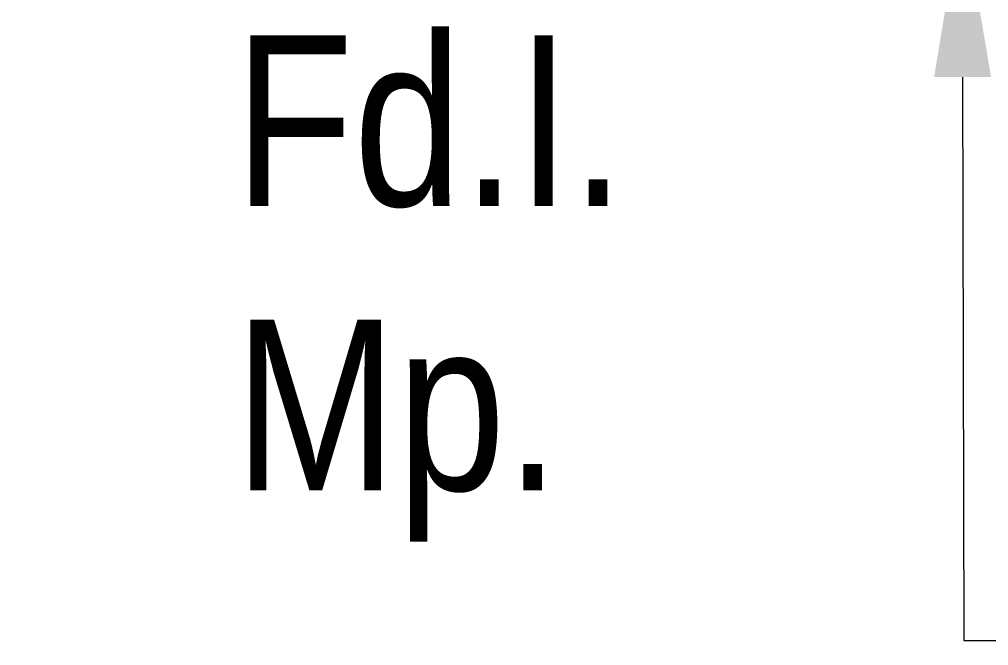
# Model space of a CAD drawing. Extents: x 538089 to 546766, y 6046620 to 6052605.
# Drawn here: x 543621 to 543677.8, y 6047976.8 to 6048013.5 of the extents above; entities that cross this region are included whole.
import ezdxf

# ---------------------------------------------------------------- set-up
doc = ezdxf.new("R2010")
doc.units = 0
doc.header["$LTSCALE"] = 5
doc.layers.add('C-AR-T', color=13, linetype='Continuous', lineweight=9)
doc.layers.add('L-MON', color=1, linetype='Continuous')
doc.styles.add('80CG', font='ARIALN.TTF', dxfattribs={"height": 10})
doc.styles.add('80L', font='ARIALN.TTF', dxfattribs={"height": 10})
doc.dimstyles.new('Compass 5 000', dxfattribs={"dimscale": 5, "dimtxt": 9, "dimasz": 2, "dimexe": 0.2, "dimexo": 0.0625, "dimgap": 0.5, "dimtad": 0, "dimtih": 1, "dimtoh": 1, "dimzin": 0, "dimdsep": 46, "dimtxsty": '80CG', "dimcen": 0.1, "dimse1": 1, "dimse2": 1, "dimclrd": 256, "dimclrt": 256, "dimaunit": 1, "dimadec": 4, "dimazin": 0, "dimtfac": 0.06, "dimtofl": 0, "dimtmove": 0, "dimatfit": 1, "dimfxl": 0.2, "dimtolj": 1, "dimtzin": 0, "dimlwd": -1, "dimarcsym": 0})

# ---------------------------------------------------------------- blocks, each defined once
blk = doc.blocks.new('*D493')
at = {"layer": 'C-AR-T', "transparency": 16777216}
for p, q in [((543676.214, 6048035.136), (543676.189, 6048045.136)), ((543676.275, 6048010.139), (543676.356, 6047977.12)), ((543676.356, 6047977.12), (543686.356, 6047977.12))]:
    blk.add_line(p, q, dxfattribs=at)
for points in [[(543677.88, 6048035.141), (543674.547, 6048035.132), (543676.238, 6048025.136)], [(543677.942, 6048010.143), (543674.608, 6048010.135), (543676.25, 6048020.139)]]:
    blk.add_solid(points, dxfattribs=at)
at = {"layer": 'C-AR-T', "transparency": 16777216, "insert": (543733.372, 6047977.12), "char_height": 10, "attachment_point": 5, "style": '80CG'}
blk.add_mtext('\\A1;Murphy\\P5.00 A/R\\PLOC 220512\\P(To Be Amended)', dxfattribs=at)

msp = doc.modelspace()

# ---------------------------------------------------------------- texts
at = {"layer": 'L-MON', "insert": (543633.596, 6048012.581), "char_height": 9.9948, "attachment_point": 1, "style": '80L'}
msp.add_mtext_dynamic_manual_height_columns('Fd.I.\\PMp.', width=16.9485, gutter_width=49.974, heights=[0], dxfattribs=at)

# ---------------------------------------------------------------- dimensions: what is measured, and where the dimension line sits
at = {"layer": 'C-AR-T', "color": 2}
dim = msp.add_linear_dim(base=(543676.25, 6048020.139), p1=(543594.538, 6048024.935), p2=(543594.55, 6048019.938), angle=270.141, text='Murphy\\P5.00 A/R\\PLOC 220512\\P(To Be Amended)', dimstyle='Compass 5 000', dxfattribs=at)
dim.commit()
dim.dimension.update_dxf_attribs({"geometry": '*D493', "text_midpoint": (543733.372, 6047977.12), "dimtype": 161})

doc.saveas('drawing.dxf')
